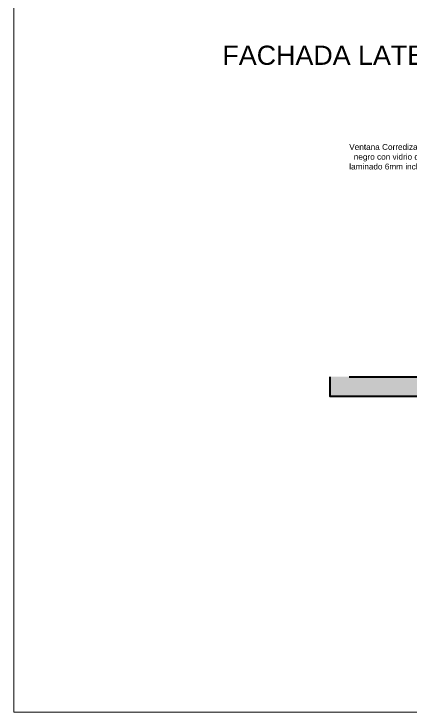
# Model space of a CAD drawing. Header units: metres. Extents: x 98211 to 98447, y 101204 to 101327.
# Drawn here: x 98403.23 to 98413.37, y 101288.45 to 101306.29 of the extents above; entities that cross this region are included whole.
import ezdxf
from ezdxf import colors
from ezdxf.entities.mleader import LeaderData, LeaderLine
from ezdxf.math import Vec2, Vec3

# ---------------------------------------------------------------- set-up
doc = ezdxf.new("R2010")
doc.units = ezdxf.units.M
doc.header["$LTSCALE"] = 8
doc.header["$MEASUREMENT"] = 0
doc.layers.get('0').update_dxf_attribs({"linetype": 'CONTINUOUS', "lineweight": 9})
for name, color, linetype, lineweight in [('A_MURO', 7, 'CONTINUOUS', 40), ('A_TEXT-NOTA', 53, 'CONTINUOUS', 20), ('A_TEXT-TITL', 6, 'CONTINUOUS', 20)]:
    doc.layers.add(name, color=color, linetype=linetype, lineweight=lineweight)
doc.styles.add('ARIAL', font='arial.ttf')
doc.styles.add('DIM', font='arial.ttf')

# ---------------------------------------------------------------- blocks, each defined once
blk = doc.blocks.new('_Open30')
at = {"color": 0, "linetype": 'ByBlock', "lineweight": -2}
for p, q in [((-1, 0.268), (0, 0)), ((0, 0), (-1, -0.268)), ((0, 0), (-1, 0))]:
    blk.add_line(p, q, dxfattribs=at)

msp = doc.modelspace()

# ---------------------------------------------------------------- hatches: boundary and pattern name
at = {"layer": 'A_MURO'}
h = msp.add_hatch(color=7, dxfattribs=at)
h.dxf.hatch_style = 1
h.paths.add_polyline_path([(98411.308, 101297.016), (98438.501, 101297.016), (98438.501, 101296.516), (98411.308, 101296.516)])

# ---------------------------------------------------------------- linework, layer by layer
msp.add_lwpolyline([(98403.228, 101326.948), (98446.624, 101326.948), (98446.624, 101288.446), (98403.228, 101288.446)], close=True)
msp.add_lwpolyline([(98411.788, 101297.016), (98438.501, 101297.016), (98438.501, 101296.516), (98411.308, 101296.516), (98411.308, 101297.016)], dxfattribs=at)

# ---------------------------------------------------------------- texts
at = {"layer": 'A_TEXT-TITL', "insert": (98408.554, 101305.481), "char_height": 0.24529, "width": 15.80658, "attachment_point": 1, "style": 'DIM'}
msp.add_mtext('{\\H2x;FACHADA LATERAL IZQUIERDA\\P\\pxqc;\\H0.57143x;ESC._____ 1:75}', dxfattribs=at)

# ---------------------------------------------------------------- leaders
at = {"layer": 'A_TEXT-NOTA'}
ml = msp.add_multileader_mtext('Standard', dxfattribs=at)
ml.set_content('{\\fArial|b0|i0|c0|p32;\\H0.88235x;Ventana Corrediza en aluminio negro con vidrio de seguridad laminado 6mm incluye cortasol\\H1.1333x; }', color=256, style='ARIAL')
ml.set_leader_properties(color=256, linetype='ByLayer', lineweight=-1)
ml.set_arrow_properties(name='OPEN30')
ml.build(insert=Vec2(0, 0))
ml.multileader.update_dxf_attribs({"dogleg_length": 0.78, "arrow_head_size": 0.195})
ctx = ml.context
ctx.base_point, ctx.char_height, ctx.arrow_head_size, ctx.landing_gap_size, ctx.plane_origin = Vec3(98411.711, 101302.859), 0.17, 0.195, 0.09, Vec3(98414.743, 101298.946)
ctx.text_align_type = 2
notes = []
notes.append((ctx, [(1, (1, 1, 0), (98414.877, 101302.859), (-1, 0), 0.117, [(0, [(98414.877, 101299.135)], 0, [])])]))
ctx.mtext.insert, ctx.mtext.width, ctx.mtext.alignment, ctx.mtext.flow_direction = Vec3(98414.67, 101302.966), 3.27372, 3, 5
for ctx, leaders in notes:
    for number, flags, end, landing, length, lines in leaders:
        leader = LeaderData()
        leader.index, (leader.has_last_leader_line, leader.has_dogleg_vector, leader.attachment_direction) = number, flags
        leader.last_leader_point, leader.dogleg_vector, leader.dogleg_length = Vec3(end), Vec3(landing), length
        for number, points, colour, breaks in lines:
            line = LeaderLine()
            line.index, line.vertices, line.color, line.breaks = number, Vec3.list(points), colors.encode_raw_color(colour), breaks
            leader.lines.append(line)
        ctx.leaders.append(leader)

doc.saveas('drawing.dxf')
